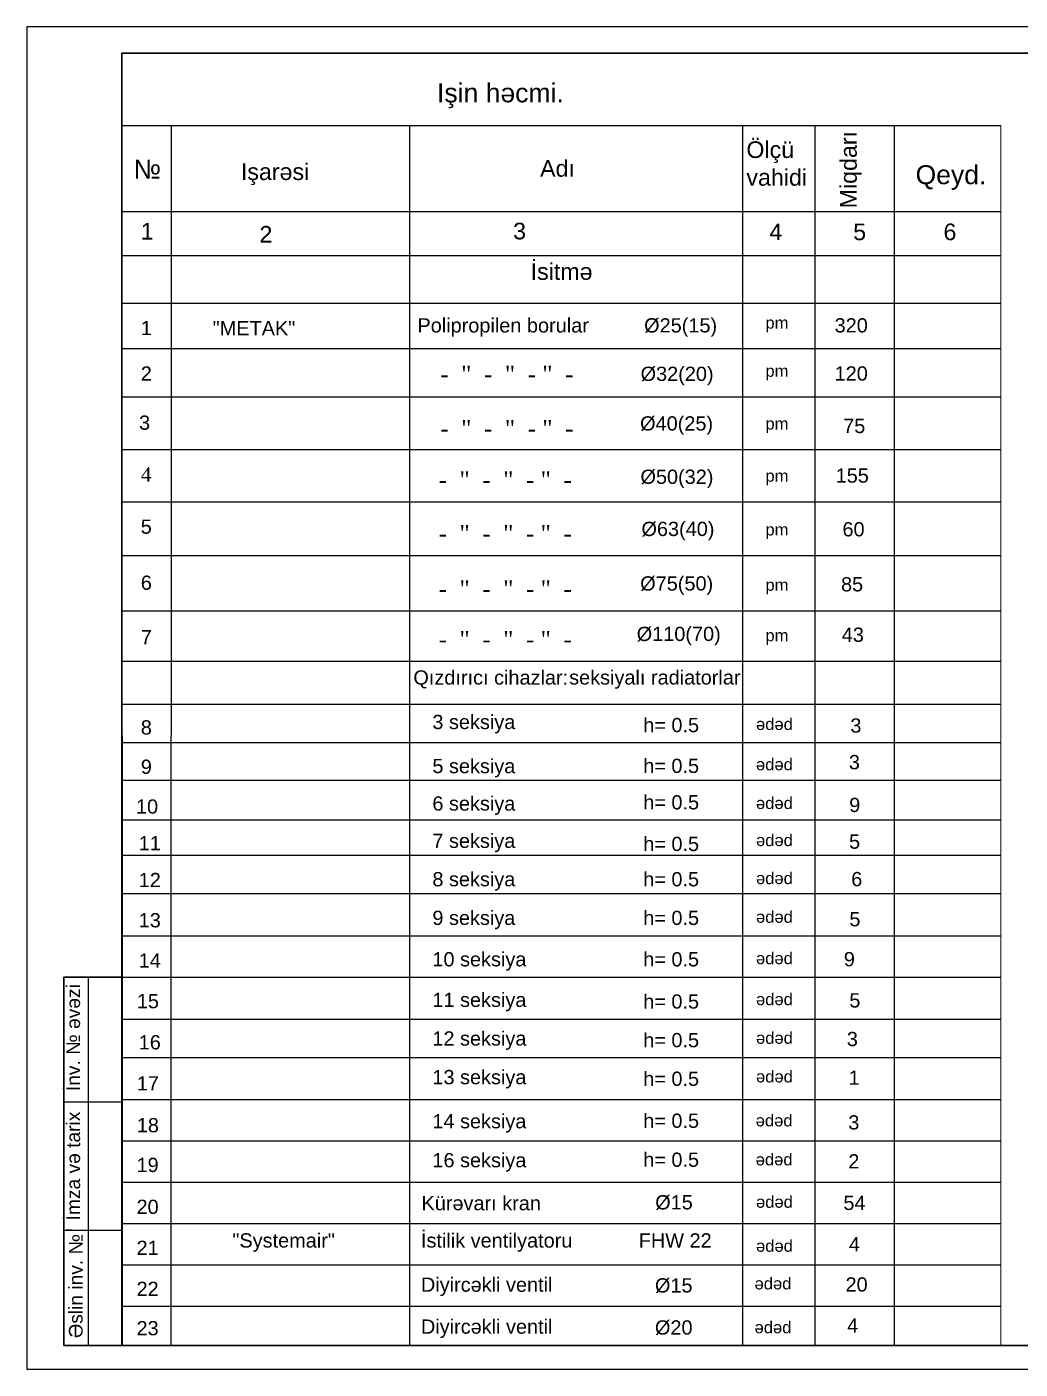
# Model space of a CAD drawing. Header units: millimetres. Extents: x 895788 to 1136524, y -21936 to 400945.
# Drawn here: x 1004963 to 1025886, y 21048 to 49324 of the extents above; entities that cross this region are included whole.
import ezdxf

# ---------------------------------------------------------------- set-up
doc = ezdxf.new("R2010")
doc.units = ezdxf.units.MM
doc.layers.add('LLLLLLLL', color=7, linetype='Continuous', lineweight=30)
doc.styles.get("Standard").update_dxf_attribs({"font": 'arial.ttf', "height": 400})
doc.styles.add('Standart', font='arial.ttf')
doc.styles.add('Times New  Roman', font='times.ttf')

msp = doc.modelspace()

# ---------------------------------------------------------------- linework, layer by layer
for p, q in [((1004962.688, 49324.285), (1004962.688, 21047.642)), ((1045421.534, 49324.285), (1004962.688, 49324.285)), ((1006259.699, 21547.21), (1006259.699, 29304.349)), ((1005745.77, 26677.586), (1006962.915, 26677.586)), ((1005745.77, 23972.8), (1006962.954, 23972.8)), ((1005904.979, 23972.8), (1005788.054, 23972.8)), ((1004962.688, 21047.642), (1045421.534, 21047.642))]:
    msp.add_line(p, q)
at = {"lineweight": 30}
for p, q in [((1006962.96, 48771.178), (1006962.96, 21547.21)), ((1044921.966, 48771.178), (1006962.96, 48771.178)), ((1005745.233, 21547.21), (1005745.233, 29304.349)), ((1005745.233, 29304.349), (1006962.96, 29304.349)), ((1005745.233, 29304.349), (1006962.96, 29304.349)), ((1006962.96, 21547.21), (1005745.233, 21547.21)), ((1006145.606, 21547.215), (1044922.143, 21547.215)), ((1006928.96, 21547.21), (1044921.966, 21547.21))]:
    msp.add_line(p, q, dxfattribs=at)
at = {"color": 7}
for p, q in [((1006962.96, 47247.798), (1025481.401, 47247.798)), ((1013023.674, 47245.268), (1013023.674, 44489.996)), ((1006965.058, 45432.635), (1025465.246, 45432.635)), ((1006964.845, 44507.725), (1025466.488, 44507.725))]:
    msp.add_line(p, q, dxfattribs=at)
at = {"color": 7, "linetype": 'ByBlock'}
for p, q in [((1006962.96, 47247.798), (1006968.776, 21547.21)), ((1008000.683, 47245.268), (1007993.393, 21547.21)), ((1020039.18, 47245.268), (1020039.18, 21547.21)), ((1021560.888, 47245.268), (1021560.888, 21547.21)), ((1023232.723, 47245.268), (1023232.723, 21547.21)), ((1013023.674, 44489.996), (1013023.674, 21547.21)), ((1006964.845, 43505.428), (1025466.488, 43505.428)), ((1006964.845, 42545.075), (1025466.488, 42545.075)), ((1006964.845, 41530.781), (1025466.488, 41530.781)), ((1006964.845, 40419.764), (1025466.488, 40419.764)), ((1006964.845, 39321.032), (1025466.488, 39321.032)), ((1006964.845, 38189.188), (1025466.488, 38189.188)), ((1006964.845, 37023.045), (1025466.488, 37023.045)), ((1006964.845, 35959.796), (1025466.488, 35959.796)), ((1006964.845, 35055.819), (1025466.488, 35055.819)), ((1006964.845, 34250.908), (1025466.488, 34250.908)), ((1006964.845, 33452.322), (1025466.488, 33452.322)), ((1006964.845, 32619.868), (1025466.488, 32619.868)), ((1006964.845, 31876.019), (1025466.488, 31876.019)), ((1006969.224, 31065.043), (1025476.346, 31065.043)), ((1006964.845, 30175.415), (1025471.721, 30175.415)), ((1006964.845, 29303.168), (1025466.488, 29303.168)), ((1006964.845, 28423.591), (1025466.488, 28423.591)), ((1006964.845, 27609.842), (1025466.488, 27609.842)), ((1006964.845, 26731.377), (1025466.488, 26731.377)), ((1006964.845, 25860.143), (1025466.488, 25860.143)), ((1006964.845, 24988.909), (1025466.488, 24988.909)), ((1006964.845, 24117.674), (1025466.488, 24117.674)), ((1006964.845, 23246.44), (1025466.488, 23246.44)), ((1006964.845, 22375.206), (1025466.488, 22375.206))]:
    msp.add_line(p, q, dxfattribs=at)
at = {"layer": 'LLLLLLLL', "color": 7, "linetype": 'Continuous', "lineweight": 20, "ltscale": 50}
msp.add_line((1025481.401, 47247.798), (1025481.401, 21547.21), dxfattribs=at)

# ---------------------------------------------------------------- texts
at = {"color": 7, "lineweight": 9, "insert": (1013603.012, 48133.756), "char_height": 400, "width": 5761.5, "attachment_point": 1}
msp.add_mtext('{\\fArial|b0|i0|c238|p34;Işin həcmi.}', dxfattribs=at)
at = {"color": 7, "attachment_point": 1}
for s, insert, char_height, width, style in [('{\\fArial|b0|i0|c0|p34;Ölçü vahidi}', (1020119.614, 46912.047), 350, 1200.2682, 'Times New  Roman'), ('Qeyd.', (1023683.197, 46410.021), 400, 1671.8353, 'Standart'), ('{\\fArial|b0|i0|c0|p34;1}', (1007360.532, 45193.467), 350, 501.5506, 'Times New  Roman'), ('{\\fArial|b0|i0|c0|p34;2}', (1009862.693, 45129.309), 350, 947.3734, 'Times New  Roman'), ('{\\fArial|b0|i0|c0|p34;3}', (1015206.341, 45197.314), 350, 4736.8666, 'Times New  Roman'), ('{\\fArial|b0|i0|c0|p34; 4           5            6}', (1020467.11, 45180.542), 350, 4736.8666, 'Times New  Roman')]:
    msp.add_mtext(s, dxfattribs=dict(at, insert=insert, char_height=char_height, width=width, style=style))
at = {"color": 7, "insert": (1022094.532, 45500.713), "char_height": 350, "width": 1337.4683, "attachment_point": 1, "rotation": 90}
msp.add_mtext('{\\fArial|b0|i0|c0|p34;Miqdar\\fArial|b0|i0|c238|p34;ı}', dxfattribs=at)
at = {"color": 7, "attachment_point": 1}
for s, insert, char_height, width in [('{\\fAaaHelveticaAL|b0|i0|c204|p34;№}', (1007214.828, 46525.645), 400, 685.22739), ('{\\fArial|b0|i0|c0|p34;Işar\\fArial|b0|i0|c238|p34;ə\\fArial|b0|i0|c0|p34;si}', (1009470.929, 46447.312), 350, 6358.90818), ('{\\fArial|b0|i0|c0|p34;Ad\\fArial|b0|i0|c238|p34;ı}', (1015773.957, 46517.285), 350, 8056.6752), ('{\\fArial|b0|i0|c238|p34;İsitmə}', (1015574.78, 44344.302), 350.00883, 8647.82482), ('{\\fArial|b0|i0|c238|p34;"METAK"}', (1008876.277, 43126.661), 300, 8647.82482), ('{\\fArial|b0|i0|c238|p34;\\C256;Polipropilen borular          %%C25(15)}', (1013190.412, 43185.71), 300, 6585.21315), ('{\\fArial|b0|i0|c238|p34;Qızdırıcı cihazlar:}', (1013104.728, 35767.988), 300, 8647.82482)]:
    msp.add_mtext(s, dxfattribs=dict(at, insert=insert, char_height=char_height, width=width))
at = {"char_height": 300, "attachment_point": 1}
for s, insert, width in [('{\\fArial|b0|i0|c238|p34;1}', (1007362.984, 43130.393), 3775.91204), ('{\\fArial|b0|i0|c238|p34;320}', (1021977.613, 43186.548), 3775.91204), ('{\\fArial|b0|i0|c238|p34;2}', (1007362.984, 42170.04), 3775.91204), ('{\\fArial|b0|i0|c238|p34;3}', (1007325.851, 41136.955), 3775.91204), ('{\\fTimes New Roman|b0|i0|c238|p18;4}', (1007362.984, 40044.728), 3775.91204), ('{\\fArial|b0|i0|c238|p34;5}', (1007361.797, 38945.997), 3775.91204), ('{\\fArial|b0|i0|c238|p34;6}', (1007362.984, 37764.423), 3775.91204), ('{\\fArial|b0|i0|c238|p34;7}', (1007363.542, 36617.934), 3775.91204), ('{\\fArial|b0|i0|c0|p34;seksiyalı radiatorlar}', (1016385.91, 35770.189), 3775.91204), ('{\\fArial|b0|i0|c238|p34;8}', (1007362.984, 34716.76), 3775.91204), ('{\\fArial|b0|i0|c238|p34;9}', (1007362.984, 33887.575), 3775.91204), ('{\\fArial|b0|i0|c238|p34;10}', (1007261.573, 33049.946), 3775.91204), ('{\\fArial|b0|i0|c238|p34;11}', (1007318.98, 32277.777), 3775.91204), ('{\\fArial|b0|i0|c238|p34;12}', (1007318.98, 31502.27), 3775.91204), ('{\\fArial|b0|i0|c238|p34;13}', (1007318.98, 30654.623), 3775.91204), ('{\\fArial|b0|i0|c238|p34;14}', (1007318.98, 29806.975), 3775.91204), ('{\\fArial|b0|i0|c238|p34;15}', (1007279.877, 28951.023), 3775.91204), ('{\\fArial|b0|i0|c238|p34;16}', (1007318.98, 28083.515), 3775.91204), ('{\\fArial|b0|i0|c238|p34;17}', (1007278.62, 27218.139), 3775.91204), ('{\\fArial|b0|i0|c238|p34;18}', (1007278.62, 26337.493), 4743.69039), ('{\\fArial|b0|i0|c238|p34;19}', (1007272.917, 25499.731), 4743.69039), ('{\\fArial|b0|i0|c238|p34;20}', (1007272.917, 24616.741), 4743.69039), ('{\\fArial|b0|i0|c238|p34; Kürəvarı kran}', (1013159.369, 24694.902), 4743.69039), ('{\\fArial|b0|i0|c238|p34;   %%C15}', (1017849.563, 24713.029), 3775.91204), ('{\\fArial|b0|i0|c238|p34;54}', (1022162.865, 24700.616), 3775.91204), ('{\\fArial|b0|i0|c238|p34;21}', (1007272.917, 23753.207), 4743.69039), ('{\\fArial|b0|i0|c238|p34;"Systemair"}', (1009291.362, 23909.057), 4743.69039), ('{\\fArial|b0|i0|c238|p34;İ\\fArial|b0|i0|c0|p34;stilik ventilyatoru            FHW 22}', (1013263.857, 23909.057), 7304.29213), ('{\\fArial|b0|i0|c238|p34;4}', (1022278.126, 23830.43), 3775.91204), ('{\\fArial|b0|i0|c238|p34;22}', (1007272.917, 22888.873), 4743.69039), ('{\\fArial|b0|i0|c238|p34;23}', (1007272.917, 22060.882), 4743.69039)]:
    msp.add_mtext(s, dxfattribs=dict(at, insert=insert, width=width))
at = {"color": 0, "attachment_point": 1}
for s, insert, char_height, width in [('{\\fArial|b0|i0|c238|p34;pm}', (1020519.813, 43216.253), 250, 643.33227), ('{\\fArial|b0|i0|c238|p34;   %%C32(20)}', (1017541.675, 42165.155), 300, 3775.91204), ('{\\fArial|b0|i0|c238|p34;pm}', (1020519.813, 42201.959), 250, 643.33227), ('{\\fArial|b0|i0|c238|p34;120}', (1021977.613, 42172.254), 300, 3775.91204), ('{\\fArial|b0|i0|c238|p34;   %%C40(25)}', (1017531.072, 41120.262), 300, 3775.91204), ('{\\fArial|b0|i0|c238|p34;pm}', (1020519.813, 41090.942), 250, 643.33227), ('{\\fArial|b0|i0|c238|p34;75}', (1022157.756, 41066.959), 300, 3775.91204), ('{\\fArial|b0|i0|c238|p34;   %%C50(32)}', (1017538.748, 39996.654), 300, 3775.91204), ('{\\fArial|b0|i0|c238|p34;pm}', (1020519.813, 39992.21), 250, 643.33227), ('{\\fArial|b0|i0|c238|p34;155}', (1021999.716, 40022.357), 300, 3775.91204), ('{\\fArial|b0|i0|c238|p34;   %%C63(40)}', (1017559.937, 38897.973), 300, 3775.91204), ('{\\fArial|b0|i0|c238|p34;pm}', (1020519.813, 38860.365), 250, 643.33227), ('{\\fArial|b0|i0|c238|p34;60}', (1022143.04, 38891.271), 300, 3775.91204), ('{\\fArial|b0|i0|c238|p34;   %%C75(50)}', (1017533.25, 37749.371), 300, 3775.91204), ('{\\fArial|b0|i0|c238|p34;pm}', (1020519.813, 37694.222), 250, 643.33227), ('{\\fArial|b0|i0|c238|p34;85}', (1022113.086, 37731.861), 300, 3775.91204), ('{\\fArial|b0|i0|c238|p34;   %%C110(70)}', (1017459.428, 36686.122), 300, 3775.91204), ('{\\fArial|b0|i0|c238|p34;pm}', (1020519.813, 36630.974), 250, 643.33227), ('{\\fArial|b0|i0|c238|p34;43}', (1022127.957, 36668.613), 300, 3775.91204), ('{\\fArial|b0|i0|c238|p34;3\\fArial|b0|i0|c0|p34; seksiya}', (1013505.33, 34830.852), 300, 4743.69039), ('{\\fArial|b0|i0|c238|p34;h= 0.5}', (1017945.595, 34765.725), 300, 1948.27611), ('{\\fArial|b0|i0|c238|p34;ədəd}', (1020321.518, 34761.808), 250, 866.90729), ('{\\fArial|b0|i0|c238|p34;3}', (1022309.093, 34756.54), 300, 3775.91204), ('{\\fArial|b0|i0|c238|p34;3}', (1022278.018, 33985.46), 300, 3775.91204), ('{\\fArial|b0|i0|c238|p34;5\\fArial|b0|i0|c0|p34; seksiya}', (1013505.33, 33902.432), 300, 4743.69039), ('{\\fArial|b0|i0|c238|p34;h= 0.5}', (1017945.595, 33907.348), 300, 1948.27611), ('{\\fArial|b0|i0|c238|p34;ədəd}', (1020321.518, 33913.483), 250, 866.90729), ('{\\fArial|b0|i0|c238|p34;6\\fArial|b0|i0|c0|p34; seksiya}', (1013505.33, 33114.104), 300, 4743.69039), ('{\\fArial|b0|i0|c238|p34;h= 0.5}', (1017945.595, 33139.134), 300, 1948.27611), ('{\\fArial|b0|i0|c238|p34;ədəd}', (1020321.518, 33097.737), 250, 866.90729), ('{\\fArial|b0|i0|c238|p34;9}', (1022284.939, 33083.304), 300, 3775.91204), ('{\\fArial|b0|i0|c238|p34;7\\fArial|b0|i0|c0|p34; seksiya}', (1013505.33, 32327.521), 300, 4743.69039), ('{\\fArial|b0|i0|c238|p34;h= 0.5}', (1017945.595, 32262.394), 300, 1948.27611), ('{\\fArial|b0|i0|c238|p34;ədəd}', (1020321.518, 32315.768), 250, 866.90729), ('{\\fArial|b0|i0|c238|p34;5}', (1022282.139, 32310.5), 300, 3775.91204), ('{\\fArial|b0|i0|c238|p34;8 \\fArial|b0|i0|c0|p34;seksiya}', (1013505.33, 31519.159), 300, 4743.69039), ('{\\fArial|b0|i0|c238|p34;h= 0.5}', (1017945.595, 31518.357), 300, 1948.27611), ('{\\fArial|b0|i0|c238|p34;ədəd}', (1020321.518, 31515.052), 250, 866.90729), ('{\\fArial|b0|i0|c238|p34;6}', (1022327.523, 31521.053), 300, 3775.91204), ('{\\fArial|b0|i0|c238|p34;9\\fArial|b0|i0|c0|p34; seksiya}', (1013505.33, 30704.966), 300, 4743.69039), ('{\\fArial|b0|i0|c238|p34;h= 0.5}', (1017945.595, 30704.164), 300, 1948.27611), ('{\\fArial|b0|i0|c238|p34;ədəd}', (1020321.518, 30700.859), 250, 866.90729), ('{\\fArial|b0|i0|c238|p34;5}', (1022288.456, 30677.15), 300, 3775.91204), ('{\\fArial|b0|i0|c238|p34;10\\fArial|b0|i0|c0|p34; seksiya}', (1013505.33, 29832.718), 300, 4743.69039), ('{\\fArial|b0|i0|c238|p34;h= 0.5}', (1017945.595, 29831.917), 300, 1948.27611), ('{\\fArial|b0|i0|c238|p34;ədəd}', (1020321.518, 29828.612), 250, 866.90729), ('{\\fArial|b0|i0|c238|p34;9}', (1022172.416, 29834.612), 300, 3775.91204), ('{\\fArial|b0|i0|c238|p34;11\\fArial|b0|i0|c0|p34; seksiya}', (1013505.33, 28977.42), 300, 4743.69039), ('{\\fArial|b0|i0|c238|p34;h= 0.5}', (1017945.595, 28942.75), 300, 1948.27611), ('{\\fArial|b0|i0|c238|p34;ədəd}', (1020321.518, 28964.809), 250, 866.90729), ('{\\fArial|b0|i0|c238|p34;5}', (1022287.926, 28966.214), 300, 3775.91204), ('{\\fArial|b0|i0|c238|p34;12} seksiya', (1013505.33, 28163.671), 300, 4743.69039), ('{\\fArial|b0|i0|c238|p34;h= 0.5}', (1017945.595, 28129.001), 300, 1948.27611), ('{\\fArial|b0|i0|c238|p34;ədəd}', (1020321.518, 28151.06), 250, 866.90729), ('{\\fArial|b0|i0|c238|p34;3}', (1022235.196, 28152.465), 300, 3775.91204), ('{\\fArial|b0|i0|c238|p34;13} seksiya', (1013505.33, 27349.922), 300, 4743.69039), ('{\\fArial|b0|i0|c238|p34;h= 0.5}', (1017945.595, 27315.251), 300, 1948.27611), ('{\\fArial|b0|i0|c238|p34;ədəd}', (1020321.518, 27337.31), 250, 866.90729), ('{\\fArial|b0|i0|c238|p34;1}', (1022273.389, 27338.715), 300, 3775.91204), ('{\\fArial|b0|i0|c0|p34;1\\fArial|b0|i0|c238|p34;4\\fArial|b0|i0|c0|p34; seksiya}', (1013505.33, 26420.845), 300, 4743.69039), ('{\\fArial|b0|i0|c238|p34;h= 0.5}', (1017945.595, 26430.779), 300, 1948.27611), ('{\\fArial|b0|i0|c238|p34;ədəd}', (1020315.612, 26411.541), 250, 866.90729), ('{\\fArial|b0|i0|c238|p34;3}', (1022266.073, 26396.187), 300, 3775.91204), ('1{\\fArial|b0|i0|c238|p34;6} seksiya', (1013505.33, 25599.865), 300, 4743.69039), ('{\\fArial|b0|i0|c238|p34;h= 0.5}', (1017945.595, 25609.8), 300, 1948.27611), ('{\\fArial|b0|i0|c238|p34;ədəd}', (1020315.612, 25590.562), 250, 866.90729), ('{\\fArial|b0|i0|c238|p34;2}', (1022266.073, 25575.207), 300, 3775.91204), ('{\\fArial|b0|i0|c238|p34;ədəd}', (1020321.743, 24696.708), 250, 866.90729), ('{\\fArial|b0|i0|c238|p34;ədəd}', (1020322.012, 23770.263), 250, 866.90729), ('{\\fArial|b0|i0|c238|p34;   %%C15}', (1017843.779, 22962.146), 300, 3775.91204), ('{\\fArial|b0|i0|c238|p34;ədəd}', (1020291.272, 22977.716), 250, 866.90729), ('{\\fArial|b0|i0|c238|p34;20}', (1022207.412, 22981.824), 300, 3775.91204), ('{\\fArial|b0|i0|c238|p34;   %%C20}', (1017843.779, 22075.863), 300, 3775.91204), ('{\\fArial|b0|i0|c238|p34;ədəd}', (1020291.272, 22053.763), 250, 866.90729), ('{\\fArial|b0|i0|c238|p34;4}', (1022239.839, 22115.17), 300, 3775.91204)]:
    msp.add_mtext(s, dxfattribs=dict(at, insert=insert, char_height=char_height, width=width))
at = {"color": 0, "char_height": 350, "width": 2890.14531, "attachment_point": 1, "style": 'Times New  Roman'}
for insert in [(1013671.365, 42183.985), (1013671.365, 41039.439), (1013636.274, 39961.237), (1013636.274, 38829.392), (1013636.274, 37663.249), (1013636.274, 36600.001)]:
    msp.add_mtext('-  "  -  "  - "  -', dxfattribs=dict(at, insert=insert))
at = {"width": 4895.21013, "attachment_point": 1, "rotation": 90}
for s, insert, char_height in [('{\\fArial|b0|i0|c238|p34;İ\\fArial|b0|i0|c0|p34;nv. \\fArial|b0|i0|c204|p34;№\\fArial|b0|i0|c0|p34; \\fArial|b0|i0|c238|p34;ə\\fArial|b0|i0|c0|p34;v\\fArial|b0|i0|c238|p34;ə\\fArial|b0|i0|c0|p34;zi}', (1005794.379, 26904.063), 289.435781), ('{\\fArial|b0|i0|c238|p34;İ\\fArial|b0|i0|c0|p34;mza v\\fArial|b0|i0|c238|p34;ə\\fArial|b0|i0|c0|p34; tarix}', (1005795.043, 24181.345), 289.435781), ('{\\fArial|b0|i0|c0|p34;Əslin inv. \\fArial|b0|i0|c204|p34;№}', (1005848.132, 21699.72), 289.43578)]:
    msp.add_mtext(s, dxfattribs=dict(at, insert=insert, char_height=char_height))
at = {"color": 0, "char_height": 300, "attachment_point": 1}
for insert in [(1013263.746, 22977.908), (1013263.746, 22094.189)]:
    msp.add_mtext_dynamic_manual_height_columns('{\\fArial|b0|i0|c238|p34;Diyircəkli ventil}', width=3961.62778, gutter_width=1500, heights=[0], dxfattribs=dict(at, insert=insert))

doc.saveas('drawing.dxf')
